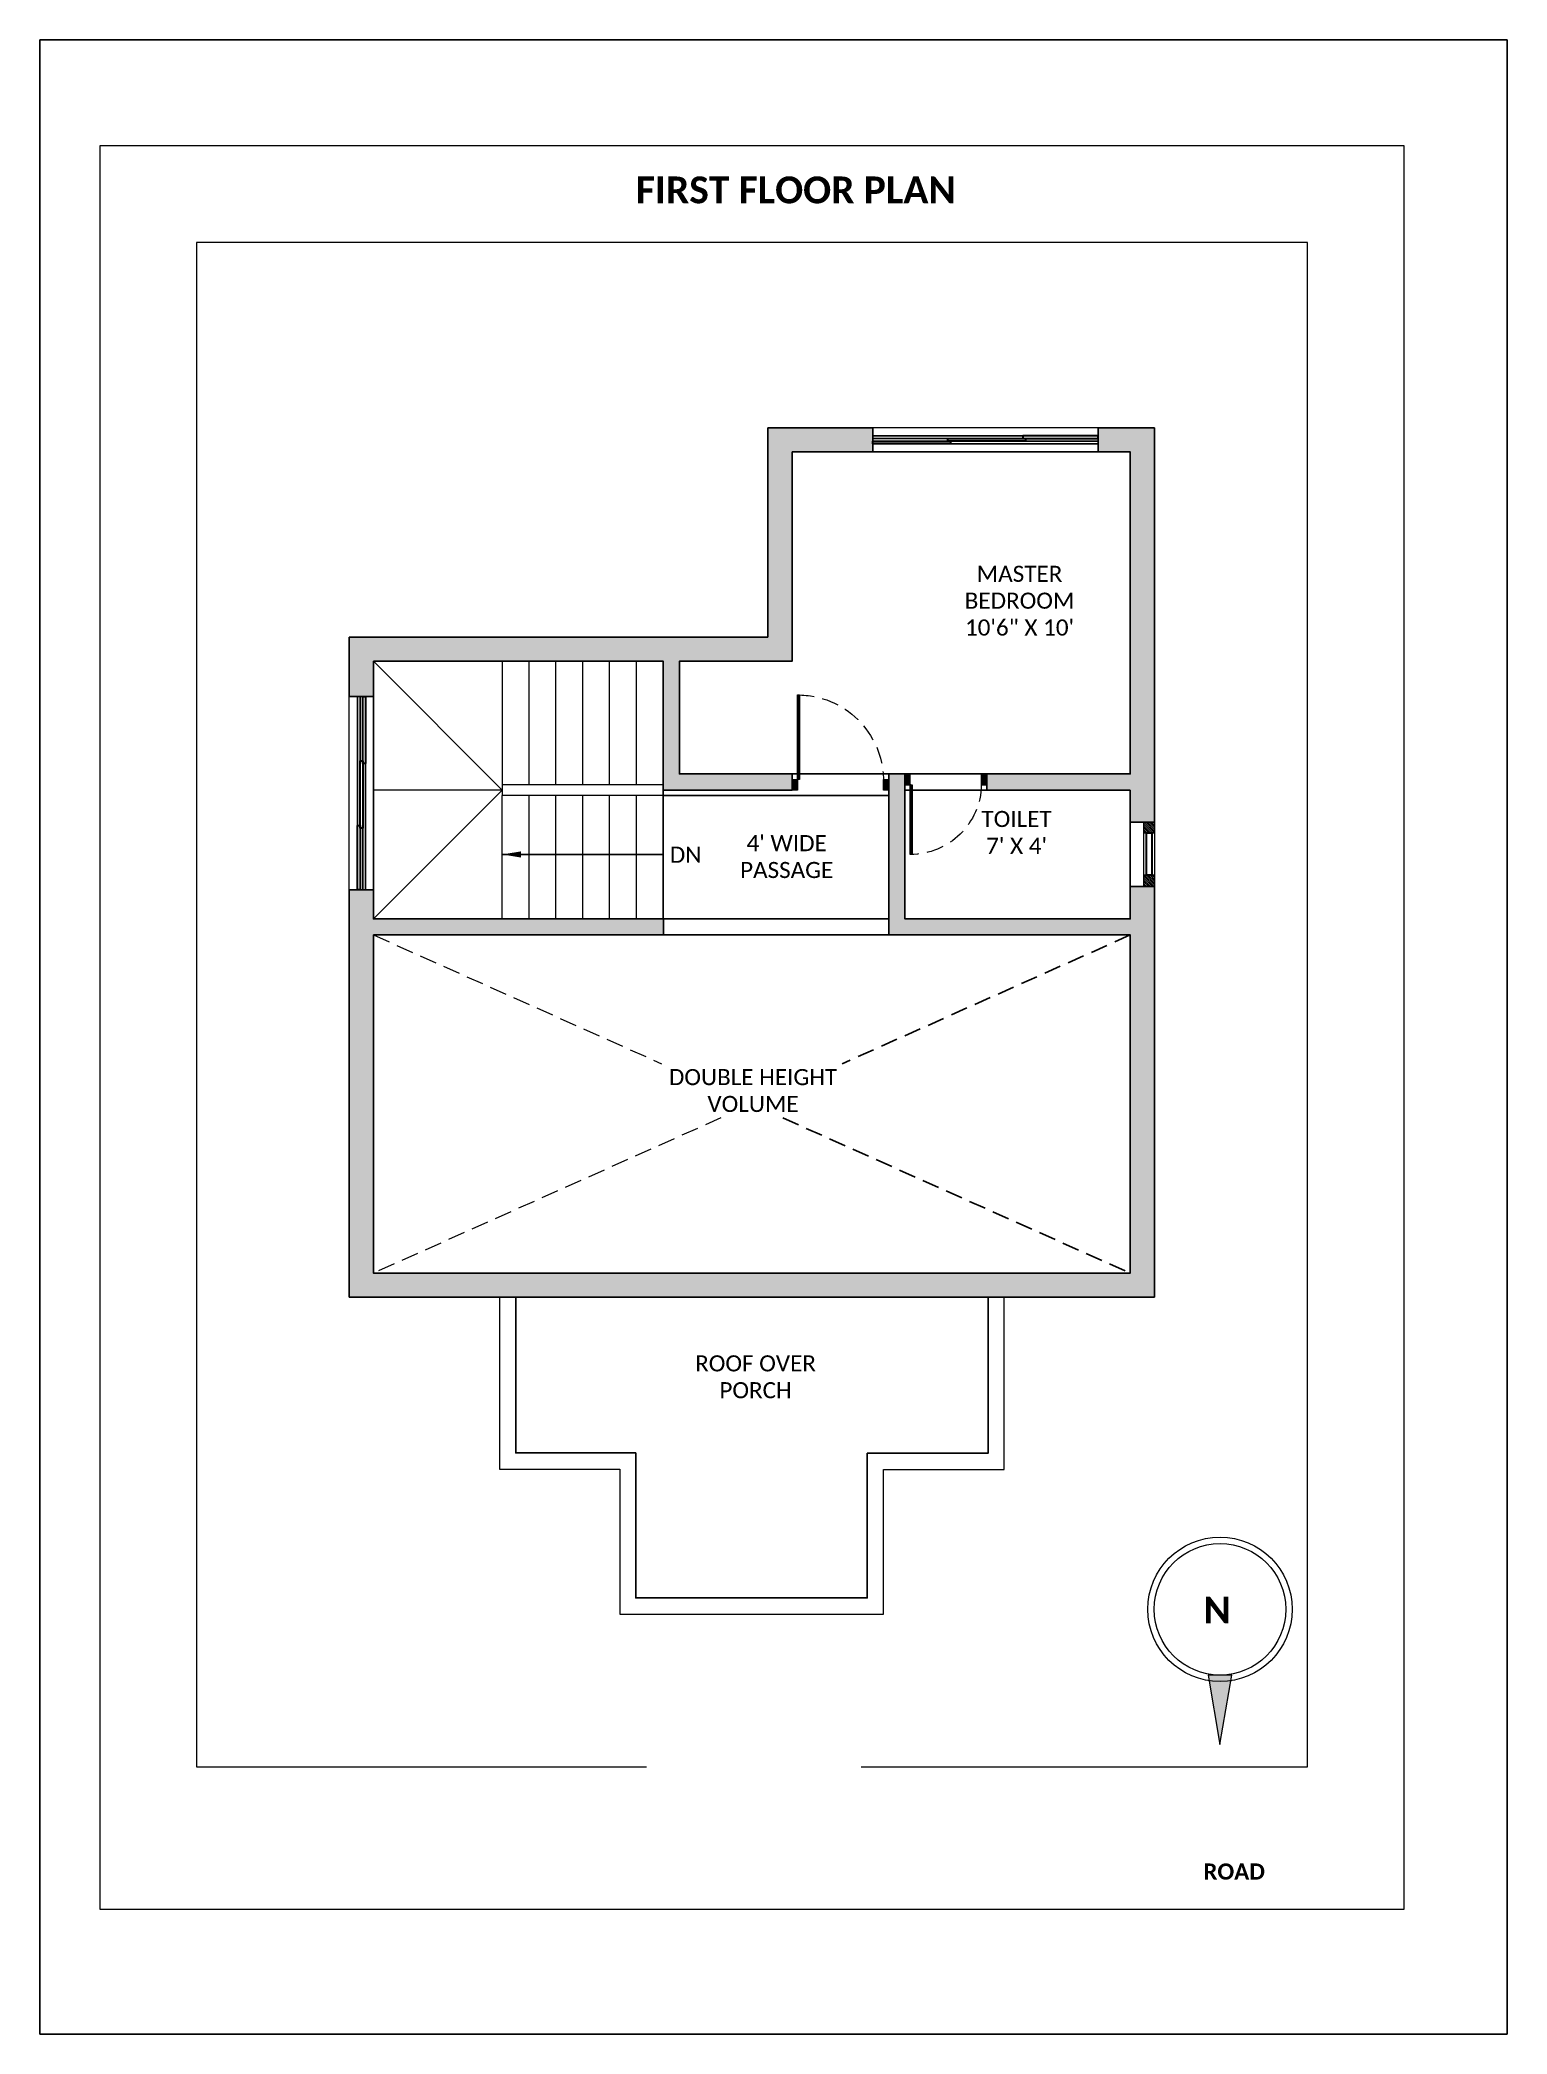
# Model space of a CAD drawing. Header units: inches. Extents: x 240 to 787, y 201 to 944.
import ezdxf

# ---------------------------------------------------------------- set-up
doc = ezdxf.new("R2010")
doc.units = ezdxf.units.IN
doc.linetypes.add('HIDDEN', pattern=[9.525, 6.35, -3.175])
doc.linetypes.add('HIDDEN2', pattern=[0.1875, 0.125, -0.0625])
for name, color, linetype, lineweight in [('A-wall_Partheight', 2, 'Continuous', 20), ('A-window frame', 252, 'Continuous', 25), ('A_Door_flush and sliding door', 38, 'Continuous', 20), ('A_Glaze_window and louvers', 141, 'Continuous', 30), ('A_text', 7, 'Continuous', 25), ('DIM PLAN', 8, 'Continuous', 18), ('H_Hatch', 8, 'Continuous', 9), ('L_vegetation_shrubs and groundcover', 3, 'Continuous', 13)]:
    doc.layers.add(name, color=color, linetype=linetype, lineweight=lineweight)
for name, color, linetype in [('A_hatch wall', 253, 'Continuous'), ('PP-OUTER', 2, 'Continuous'), ('PP-ROOM1', 3, 'Continuous'), ('PP-ROOM2', 3, 'Continuous'), ('PP-ROOM3', 3, 'Continuous'), ('PP-ROOM5', 3, 'Continuous'), ('PP-TOILET', 3, 'Continuous'), ('PP-Wall', 253, 'Continuous')]:
    doc.layers.add(name, color=color, linetype=linetype)
doc.styles.get("Standard").update_dxf_attribs({"font": 'arial.ttf'})
doc.dimstyles.new('ISO-25', dxfattribs={"dimtxt": 2.5, "dimasz": 2.5, "dimexe": 1.25, "dimexo": 0.625, "dimtad": 1, "dimtxsty": 'Standard', "dimcen": 2.5, "dimadec": 0, "dimazin": 0, "dimtfac": 1, "dimtmove": 0, "dimatfit": 3, "dimfxl": 1, "dimarcsym": 0})
pattern_1 = [(45, (0, 0), (-0.08838834765, 0.08838834765), [])]

# ---------------------------------------------------------------- blocks, each defined once
blk = doc.blocks.new('900')
at = {"layer": 'H_Hatch', "linetype": 'Continuous'}
h = blk.add_hatch(dxfattribs=at)
h.set_pattern_fill('ANSI31', color=256)
h.set_pattern_definition(pattern_1)
edge = h.paths.add_edge_path()
edge.add_arc((26496.06, -594.3), 3.35, 354.57841, 366.71085)
edge.add_line((26499.39, -593.91), (26467.9, -593.91))
edge.add_line((26467.9, -593.91), (26467.9, -594.62))
edge.add_line((26467.9, -594.62), (26499.4, -594.62))
h.paths.add_polyline_path([(26467.9, -596.59), (26467.9, -594.62), (26463.97, -594.62), (26463.97, -596.59)])
h.paths.add_polyline_path([(26467.9, -562.56), (26467.9, -560.59), (26463.97, -560.59), (26463.97, -562.56)])
at = {"layer": 'A_Door_flush and sliding door', "linetype": 'Continuous'}
for points in [[(26467.9, -560.59), (26463.97, -560.59), (26463.97, -562.56), (26467.9, -562.56), (26467.9, -560.59)], [(26467.9, -594.62), (26463.97, -594.62), (26463.97, -596.59), (26467.9, -596.59), (26467.9, -594.62)]]:
    blk.add_lwpolyline(points, dxfattribs=at)
blk.add_lwpolyline([(26467.9, -593.91), (26467.9, -594.62), (26499.4, -594.62), (26499.4, -593.91)], close=True, dxfattribs=at)
at = {"layer": 'H_Hatch', "linetype": 'HIDDEN2', "ltscale": 50}
blk.add_arc((26467.42, -594.54), 31.98, 359.8524, 89.12553, dxfattribs=at)
blk = doc.blocks.new('A$C39926DF2')
at = {"layer": 'A_text', "xscale": -1, "rotation": 180}
blk.add_blockref('900', (-26463.97, -560.02), dxfattribs=at)
blk = doc.blocks.new('750 DOOR')
at = {"layer": 'H_Hatch', "linetype": 'Continuous'}
h = blk.add_hatch(dxfattribs=at)
h.set_pattern_fill('ANSI31', color=256)
h.set_pattern_definition(pattern_1)
h.paths.add_polyline_path([(26104.12, -601.92), (26104.12, -599.95), (26100.18, -599.95), (26100.18, -601.92)])
h.paths.add_polyline_path([(26104.12, -602.63), (26129.7, -602.63, 0.005495), (26129.71, -602.06), (26129.71, -601.92), (26104.12, -601.92)])
h.paths.add_polyline_path([(26100.18, -627.98), (26100.18, -629.95), (26104.12, -629.95), (26104.12, -627.98)])
at = {"layer": 'A_Door_flush and sliding door', "linetype": 'Continuous'}
for points in [[(26104.12, -601.92), (26100.18, -601.92), (26100.18, -599.95), (26104.12, -599.95), (26104.12, -601.92)], [(26104.12, -629.95), (26100.18, -629.95), (26100.18, -627.98), (26104.12, -627.98), (26104.12, -629.95)]]:
    blk.add_lwpolyline(points, dxfattribs=at)
blk.add_lwpolyline([(26129.71, -601.92), (26104.12, -601.92), (26104.12, -602.63), (26129.71, -602.63)], close=True, dxfattribs=at)
at = {"layer": 'H_Hatch', "linetype": 'HIDDEN2', "ltscale": 50}
blk.add_arc((26103.71, -601.99), 26, 270.89674, 0.15129, dxfattribs=at)
blk = doc.blocks.new('6 ft window')
at = {"layer": 'A-wall_Partheight', "linetype": 'Continuous'}
blk.add_lwpolyline([(75419, 59830.39), (75419, 59758.39), (75410, 59758.39), (75410, 59830.39)], close=True, dxfattribs=at)
at = {"layer": 'A-window frame', "linetype": 'Continuous'}
for p, q in [((75413, 59758.39), (75413, 59830.39)), ((75414, 59758.39), (75414, 59830.39)), ((75415, 59758.39), (75415, 59830.39)), ((75416, 59758.39), (75416, 59830.39))]:
    blk.add_line(p, q, dxfattribs=at)
at = {"layer": 'A_Glaze_window and louvers', "ltscale": 10}
for points in [[(75415, 59830.39), (75416, 59830.39), (75416, 59806.39), (75415, 59806.39)], [(75414, 59807.39), (75415, 59807.39), (75415, 59782.39), (75414, 59782.39)], [(75413, 59783.39), (75414, 59783.39), (75414, 59758.39), (75413, 59758.39)]]:
    blk.add_lwpolyline(points, close=True, dxfattribs=at)
blk = doc.blocks.new('A$C48944FFE')
at = {"layer": 'H_Hatch', "linetype": 'Continuous', "lineweight": 0, "ltscale": 0.13}
h = blk.add_hatch(dxfattribs=at)
h.set_pattern_fill('ANSI31', color=256, scale=100, angle=90, style=0)
h.set_pattern_definition([(45, (-20503.71083, -7094.74785), (0.345930612, -0.345930612), [])])
h.paths.add_polyline_path([(0, 20.09), (0.01, 24), (3.93, 24), (3.93, 20.09)])
h = blk.add_hatch(dxfattribs=at)
h.set_pattern_fill('ANSI31', color=256, scale=100, angle=90, style=0)
h.set_pattern_definition([(45, (-20503.71083, -7085.79786), (0.345930612, -0.345930612), [])])
h.paths.add_polyline_path([(0, 4.33), (0.01, 0), (3.93, 0), (3.93, 4.33)])
at = {"layer": 'A-wall_Partheight', "linetype": 'Continuous'}
blk.add_lwpolyline([(3.94, 24), (0.01, 24), (0.01, 0), (3.94, 0)], close=True, dxfattribs=at)
at = {"layer": 'A-wall_Partheight'}
for points in [[(0.01, 24), (0.01, 0), (9.01, 0), (9.01, 24)], [(0.01, 20.09), (0.01, 4.33), (3.92, 4.33), (3.92, 20.09)]]:
    blk.add_lwpolyline(points, close=True, dxfattribs=at)
at = {"layer": 'A-window frame', "linetype": 'Continuous', "lineweight": 20, "ltscale": 0.13}
blk.add_lwpolyline([(3.93, 20.09), (3.93, 24), (0.01, 24), (0, 20.09)], close=True, dxfattribs=at)
at = {"layer": 'A-window frame', "linetype": 'Continuous', "lineweight": 18, "ltscale": 0.13}
blk.add_lwpolyline([(3.93, 0), (3.93, 4.33), (0, 4.33), (0.01, 0)], close=True, dxfattribs=at)
at = {"layer": 'A-window frame', "linetype": 'Continuous', "lineweight": 18}
blk.add_lwpolyline([(3.92, 4.33), (0, 4.33), (0.01, 0), (3.93, 0)], close=True, dxfattribs=at)
at = {"layer": 'A_Glaze_window and louvers', "linetype": 'Continuous', "ltscale": 0.13}
blk.add_lwpolyline([(2.95, 4.33), (2.95, 20.09), (0.98, 20.09), (0.98, 4.33)], close=True, dxfattribs=at)
blk = doc.blocks.new('A$C41C6701B')
at = {"layer": 'A-wall_Partheight', "linetype": 'Continuous'}
blk.add_lwpolyline([(9, 84), (9, 0), (0, 0), (0, 84)], close=True, dxfattribs=at)
at = {"layer": 'A-window frame', "linetype": 'Continuous'}
for p, q in [((3, 0), (3, 84)), ((4, 0), (4, 84)), ((5, 0), (5, 84)), ((6, 0), (6, 84))]:
    blk.add_line(p, q, dxfattribs=at)
at = {"layer": 'A_Glaze_window and louvers', "ltscale": 10}
for points in [[(5, 84), (6, 84), (6, 56), (5, 56)], [(5, 57), (4, 57), (4, 28), (5, 28)], [(4, 29), (3, 29), (3, 0), (4, 0)]]:
    blk.add_lwpolyline(points, close=True, dxfattribs=at)

msp = doc.modelspace()

# ---------------------------------------------------------------- hatches: boundary and pattern name
at = {"layer": 'A-wall_Partheight'}
h = msp.add_hatch(color=256, dxfattribs=at)
h.dxf.hatch_style = 1
h.paths.add_polyline_path([(684.49, 334.76), (675.58, 334.76), (678.51, 317.58, 0.027706), (681.48, 317.58)])
h.paths.add_polyline_path([(681.48, 317.58, -0.027706), (678.51, 317.58), (679.97, 308.94)])
at = {"layer": 'A_hatch wall'}
h = msp.add_hatch(color=250, dxfattribs=at)
h.dxf.hatch_style = 1
h.paths.add_polyline_path([(364.61, 610.5), (472.63, 610.5), (472.63, 616.5), (364.61, 616.5), (364.61, 627.33), (355.61, 627.33), (355.61, 475.5), (655.61, 475.5), (655.61, 628.5), (646.61, 628.5), (646.61, 616.5), (562.61, 616.5), (562.61, 631.58), (562.61, 670.5), (556.61, 670.5), (556.61, 664.5), (556.61, 610.5), (646.61, 610.5), (646.61, 484.5), (364.61, 484.5)])
h.paths.add_polyline_path([(655.61, 799.5), (634.61, 799.5), (634.61, 790.5), (646.61, 790.5), (646.61, 670.5), (593.09, 670.5), (593.09, 666.5), (593.09, 664.5), (646.61, 664.5), (646.61, 652.5), (655.61, 652.5)])
h = msp.add_hatch(color=250, dxfattribs=at)
h.dxf.hatch_style = 1
edge = h.paths.add_edge_path()
edge.add_line((472.61, 712.5), (472.61, 664.5))
edge.add_line((472.61, 664.5), (520.61, 664.5))
edge.add_line((520.61, 664.5), (520.61, 670.5))
edge.add_line((520.61, 670.5), (478.61, 670.5))
edge.add_line((478.61, 670.5), (478.61, 712.5))
edge.add_line((478.61, 712.5), (520.61, 712.5))
edge.add_line((520.61, 712.5), (520.61, 736.4))
edge.add_arc((881.6, 737.08), 360.99, 179.89295, 180.10705, ccw=False)
edge.add_arc((881.6, 738.42), 360.99, 179.89295, 180.10705, ccw=False)
edge.add_line((520.61, 739.1), (520.61, 790.5))
edge.add_line((520.61, 790.5), (550.61, 790.5))
edge.add_line((550.61, 790.5), (550.61, 799.5))
edge.add_line((550.61, 799.5), (511.61, 799.5))
edge.add_line((511.61, 799.5), (511.61, 721.5))
edge.add_line((511.61, 721.5), (355.61, 721.5))
edge.add_line((355.61, 721.5), (355.61, 699.33))
edge.add_line((355.61, 699.33), (364.61, 699.33))
edge.add_line((364.61, 699.33), (364.61, 712.5))
edge.add_line((364.61, 712.5), (472.61, 712.5))

# ---------------------------------------------------------------- linework, layer by layer
at = {"layer": 'A-wall_Partheight', "ltscale": 10}
for p, q in [((422.61, 666.5), (422.61, 712.5)), ((432.61, 666.5), (432.61, 712.5)), ((442.61, 666.5), (442.61, 712.5)), ((452.61, 666.5), (452.61, 712.5)), ((462.61, 666.5), (462.61, 712.5)), ((412.61, 616.5), (412.61, 662.5)), ((422.61, 616.5), (422.61, 662.5)), ((432.61, 616.5), (432.61, 662.5)), ((442.61, 616.5), (442.61, 662.5)), ((452.61, 616.5), (452.61, 662.5)), ((462.61, 616.5), (462.61, 662.5)), ((472.61, 662.5), (472.61, 666.5)), ((472.61, 616.5), (472.61, 662.5)), ((472.61, 616.5), (556.61, 616.5)), ((472.66, 610.5), (556.61, 610.5))]:
    msp.add_line(p, q, dxfattribs=at)
at = {"layer": 'A-wall_Partheight'}
for p, q in [((684.49, 334.76), (675.58, 334.76)), ((675.58, 334.76), (679.97, 308.94)), ((679.97, 308.94), (684.49, 334.76))]:
    msp.add_line(p, q, dxfattribs=at)
at = {"layer": 'A-wall_Partheight', "ltscale": 10}
for points in [[(412.61, 664.5), (364.61, 712.5)], [(412.61, 712.5), (412.61, 662.5)], [(412.61, 664.5), (364.61, 616.5)], [(412.61, 664.5), (364.61, 664.5)], [(472.61, 666.5), (412.61, 666.5)], [(472.61, 662.5), (412.61, 662.5)], [(411.61, 475.5), (411.61, 411.5), (456.35, 411.5), (456.35, 357.5), (554.59, 357.5), (554.59, 411.4), (599.61, 411.4), (599.61, 475.5)], [(417.61, 475.5), (417.61, 417.5), (462.35, 417.5), (462.35, 363.5), (548.59, 363.5), (548.59, 417.4), (593.61, 417.4), (593.61, 475.5)]]:
    msp.add_lwpolyline(points, dxfattribs=at)
at = {"layer": 'A-wall_Partheight'}
for radius in [26.9, 24.5]:
    msp.add_circle((680.04, 359.26), radius, dxfattribs=at)
at = {"layer": 'A_hatch wall', "linetype": 'HIDDEN'}
for points in [[(646.61, 610.5), (539.29, 562.55)], [(517.16, 542.34), (646.61, 484.5)]]:
    msp.add_lwpolyline(points, dxfattribs=at)
at = {"layer": 'DIM PLAN'}
msp.add_lwpolyline([(546.3, 300.51), (712.61, 300.51), (712.61, 868.5), (298.61, 868.5), (298.61, 300.51), (466.3, 300.51)], dxfattribs=at)
at = {"layer": 'H_Hatch', "linetype": 'HIDDEN'}
for points in [[(364.61, 610.5), (471.93, 562.55)], [(494.06, 542.34), (364.61, 484.5)]]:
    msp.add_lwpolyline(points, dxfattribs=at)
at = {"layer": 'L_vegetation_shrubs and groundcover', "ltscale": 10}
msp.add_lwpolyline([(262.61, 247.51), (748.61, 247.51), (748.61, 904.5), (262.61, 904.5)], close=True, dxfattribs=at)
at = {"layer": 'PP-OUTER'}
msp.add_lwpolyline([(240.32, 943.99), (787, 943.99), (787, 200.98), (240.32, 200.98)], close=True, dxfattribs=at)
at = {"layer": 'PP-ROOM1'}
msp.add_lwpolyline([(520.61, 790.5), (646.61, 790.5), (646.61, 670.5), (478.61, 670.5), (478.61, 712.5), (520.61, 712.5)], close=True, dxfattribs=at)
at = {"layer": 'PP-ROOM2'}
for points in [[(472.61, 662.5), (556.61, 662.5), (556.61, 616.5), (472.61, 616.5)], [(364.61, 610.5), (646.61, 610.5), (646.61, 484.5), (364.61, 484.5)]]:
    msp.add_lwpolyline(points, close=True, dxfattribs=at)
at = {"layer": 'PP-ROOM3'}
msp.add_lwpolyline([(364.61, 712.5), (472.61, 712.5), (472.61, 616.5), (364.61, 616.5)], close=True, dxfattribs=at)
at = {"layer": 'PP-ROOM5'}
msp.add_lwpolyline([(417.61, 475.5), (593.61, 475.5), (593.61, 417.4), (548.59, 417.4), (548.59, 363.5), (462.35, 363.5), (462.35, 417.5), (417.61, 417.5)], close=True, dxfattribs=at)
at = {"layer": 'PP-TOILET'}
msp.add_lwpolyline([(646.61, 664.5), (562.61, 664.5), (562.61, 616.5), (646.61, 616.5)], close=True, dxfattribs=at)
at = {"layer": 'PP-Wall', "ltscale": 10}
for p, q in [((550.61, 799.5), (511.61, 799.5)), ((511.61, 799.5), (511.61, 721.5)), ((550.61, 790.5), (550.61, 799.5)), ((634.61, 790.5), (634.61, 799.5)), ((634.61, 799.5), (655.61, 799.5)), ((655.61, 652.5), (655.61, 799.5)), ((520.61, 712.5), (520.61, 790.5)), ((520.61, 790.5), (550.61, 790.5)), ((646.61, 790.5), (634.61, 790.5)), ((646.61, 790.5), (646.61, 670.5)), ((511.61, 721.5), (355.61, 721.5)), ((355.61, 721.5), (355.61, 699.33)), ((364.61, 699.33), (364.61, 712.5)), ((364.61, 712.5), (472.61, 712.5)), ((472.61, 712.5), (472.61, 664.5)), ((478.61, 670.5), (478.61, 712.5)), ((478.61, 712.5), (520.61, 712.5)), ((364.61, 699.33), (355.61, 699.33)), ((520.61, 670.5), (478.61, 670.5)), ((520.61, 664.5), (520.61, 670.5)), ((562.61, 670.5), (556.61, 670.5)), ((556.61, 670.5), (556.61, 610.5)), ((562.61, 616.5), (562.61, 670.5)), ((646.61, 670.5), (593.02, 670.5)), ((593.09, 670.5), (593.09, 664.5)), ((472.61, 664.5), (520.61, 664.5)), ((593.09, 664.5), (646.61, 664.5)), ((646.61, 664.5), (646.61, 652.5)), ((646.61, 652.5), (655.61, 652.5)), ((355.61, 475.5), (355.61, 627.33)), ((355.61, 627.33), (364.61, 627.33)), ((364.61, 616.5), (364.61, 627.33)), ((646.61, 616.5), (646.61, 628.5)), ((646.61, 628.5), (655.61, 628.5)), ((655.61, 628.5), (655.61, 475.5)), ((472.61, 616.5), (364.61, 616.5)), ((472.63, 610.5), (364.61, 610.5)), ((364.61, 610.5), (364.61, 484.5)), ((472.63, 616.5), (472.63, 610.5)), ((646.61, 610.5), (556.61, 610.5)), ((562.61, 616.5), (562.61, 616.5)), ((562.61, 616.5), (646.61, 616.5)), ((646.61, 484.5), (646.61, 610.5)), ((364.61, 484.5), (646.61, 484.5)), ((655.61, 475.5), (355.61, 475.5))]:
    msp.add_line(p, q, dxfattribs=at)

# ---------------------------------------------------------------- block references
at = {"layer": 'A_Door_flush and sliding door', "ltscale": 10, "rotation": 90.00000000000006}
msp.add_blockref('A$C39926DF2', (557.18, 664.5), dxfattribs=at)
at = {"layer": 'A_Door_flush and sliding door', "xscale": -1.015999451360294, "yscale": 1.015999451360294, "zscale": 1.015999451360294, "rotation": 89.99999999999994}
msp.add_blockref('750 DOOR', (-46.94, 27188.27), dxfattribs=at)
at = {"layer": 'A_Glaze_window and louvers', "linetype": 'Continuous', "xscale": -1, "rotation": 270.0000000000926}
msp.add_blockref('A$C41C6701B', (550.61, 790.5), dxfattribs=at)
at = {"layer": 'A_Glaze_window and louvers', "linetype": 'Continuous', "rotation": 180}
msp.add_blockref('6 ft window', (75774.61, 60457.72), dxfattribs=at)
at = {"layer": 'A_Glaze_window and louvers', "xscale": -1}
msp.add_blockref('A$C48944FFE', (655.62, 628.5), dxfattribs=at)

# ---------------------------------------------------------------- texts
at = {"layer": 'A_text', "linetype": 'Continuous'}
for s, width, heights, insert, char_height, attachment_point in [('{\\fCalibri|b1|i0|c0|p34;FIRST FLOOR PLAN }', 361.3909, [0], (581.54, 893.1), 10, 3), ('\\pxqc;{\\fCalibri|b0|i0|c0|p34;MASTER\\PBEDROOM\\P10\'6" X 10\'}', 70.264, [40.17], (570.2, 748.06), 6, 1), ("\\pxqc;{\\fCalibri|b0|i0|c0|p34;TOILET\\P7' X 4'}", 32.8255, [0], (587.82, 656.72), 6, 1), ("\\pxqc;{\\fCalibri|b0|i0|c0|p34;4' WIDE PASSAGE}", 32.8255, [0], (502.16, 647.71), 6, 1), ('\\pxqc;{\\fCalibri|b0|i0|c0|p34;DN}', 32.8255, [6.21], (464.52, 643.39), 6, 1), ('\\pxqc;{\\fCalibri|b0|i0|c0|p34;DOUBLE HEIGHT VOLUME}', 67.7141, [0], (472.17, 560.55), 6, 1), ('\\pxqc;{\\fCalibri|b0|i0|c0|p34;ROOF OVER\\PPORCH}', 63.329, [0], (475.31, 453.89), 6, 1), ('{\\fCalibri|b1|i0|c0|p34;N}', 15.4789, [0], (684.05, 364), 10, 3)]:
    msp.add_mtext_dynamic_manual_height_columns(s, width=width, gutter_width=1, heights=heights, dxfattribs=dict(at, insert=insert, char_height=char_height, attachment_point=attachment_point))
at = {"layer": 'A_text', "linetype": 'Continuous', "insert": (2772.08, 258.5), "char_height": 6, "attachment_point": 9, "rotation": 360}
msp.add_mtext_dynamic_manual_height_columns('\\pxqc;{\\fCalibri|b1|i0|c0|p34;ROAD}', width=4173.5521, gutter_width=1, heights=[0], dxfattribs=at)

# ---------------------------------------------------------------- leaders
at = {"layer": 'A-wall_Partheight'}
msp.add_leader([(412.61, 640.5), (472.61, 640.5)], dimstyle='ISO-25', override={"dimasz": 7, "dimtad": 0}, dxfattribs=at)

doc.saveas('drawing.dxf')
